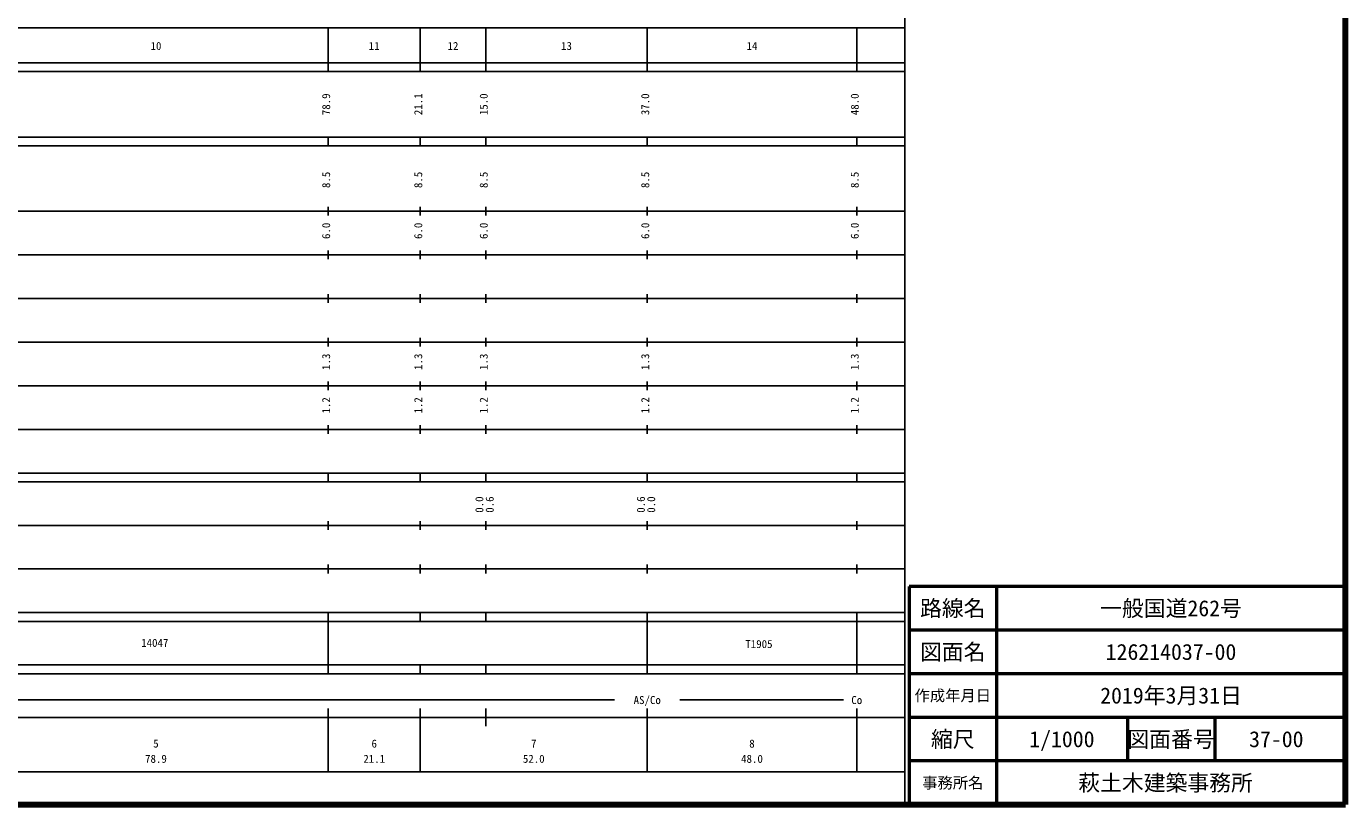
# Model space of a CAD drawing. Units: millimetres on the paper, enlarged 1000 times. Extents: x 40000 to 680000, y 20000 to 380000.
# Drawn here: x 377763 to 680000, y 20000 to 198357 of the extents above; entities that cross this region are included whole.
import ezdxf
from ezdxf.enums import TextEntityAlignment as Align

# ---------------------------------------------------------------- set-up
doc = ezdxf.new("R2010")
doc.units = ezdxf.units.MM
doc.header["$LTSCALE"] = 1000
for name, color, linetype, lineweight in [('M-TTL', 7, 'Continuous', 13), ('M-TTL-BAND', 7, 'Continuous', 25), ('M-TTL-FRAM', 2, 'Continuous', 50), ('M-TTL-LINE', 7, 'Continuous', 50), ('M-TTL-TXT', 7, 'Continuous', 13)]:
    doc.layers.add(name, color=color, linetype=linetype, lineweight=lineweight)
doc.styles.add('ＭＳ ゴシック', font='')
doc.styles.get('ＭＳ ゴシック').set_extended_font_data('MS Gothic')

msp = doc.modelspace()

# ---------------------------------------------------------------- linework, layer by layer
at = {"layer": 'M-TTL', "color": 2, "lineweight": 140}
for p, q in [((680000, 20000), (680000, 380000)), ((40000, 20000), (680000, 20000))]:
    msp.add_line(p, q, dxfattribs=at)
at = {"layer": 'M-TTL-BAND'}
for p, q in [((579000, 20000), (579000, 370000)), ((68000, 198000), (579000, 198000)), ((446900, 188000), (446900, 198000)), ((468000, 188000), (468000, 198000)), ((483000, 188000), (483000, 198000)), ((520000, 188000), (520000, 198000)), ((568000, 188000), (568000, 198000)), ((40000, 190000), (579000, 190000)), ((40000, 188000), (579000, 188000)), ((40000, 173000), (579000, 173000)), ((446900, 171000), (446900, 173000)), ((468000, 171000), (468000, 173000)), ((483000, 171000), (483000, 173000)), ((520000, 171000), (520000, 173000)), ((568000, 171000), (568000, 173000)), ((40000, 171000), (579000, 171000)), ((40000, 156000), (579000, 156000)), ((446900, 155000), (446900, 157000)), ((468000, 155000), (468000, 157000)), ((483000, 155000), (483000, 157000)), ((520000, 155000), (520000, 157000)), ((568000, 155000), (568000, 157000)), ((46000, 146000), (579000, 146000)), ((446900, 145000), (446900, 147000)), ((468000, 145000), (468000, 147000)), ((483000, 145000), (483000, 147000)), ((520000, 145000), (520000, 147000)), ((568000, 145000), (568000, 147000)), ((446900, 135000), (446900, 137000)), ((468000, 135000), (468000, 137000)), ((483000, 135000), (483000, 137000)), ((520000, 135000), (520000, 137000)), ((568000, 135000), (568000, 137000)), ((52000, 136000), (579000, 136000)), ((446900, 125000), (446900, 127000)), ((468000, 125000), (468000, 127000)), ((483000, 125000), (483000, 127000)), ((520000, 125000), (520000, 127000)), ((568000, 125000), (568000, 127000)), ((46000, 126000), (579000, 126000)), ((52000, 116000), (579000, 116000)), ((446900, 115000), (446900, 117000)), ((468000, 115000), (468000, 117000)), ((483000, 115000), (483000, 117000)), ((520000, 115000), (520000, 117000)), ((568000, 115000), (568000, 117000)), ((46000, 106000), (579000, 106000)), ((446900, 105000), (446900, 107000)), ((468000, 105000), (468000, 107000)), ((483000, 105000), (483000, 107000)), ((520000, 105000), (520000, 107000)), ((568000, 105000), (568000, 107000)), ((40000, 96000), (579000, 96000)), ((40000, 94000), (579000, 94000)), ((446900, 94000), (446900, 96000)), ((468000, 94000), (468000, 96000)), ((483000, 94000), (483000, 96000)), ((520000, 94000), (520000, 96000)), ((568000, 94000), (568000, 96000)), ((446900, 83000), (446900, 85000)), ((468000, 83000), (468000, 85000)), ((483000, 83000), (483000, 85000)), ((520000, 83000), (520000, 85000)), ((568000, 83000), (568000, 85000)), ((49000, 84000), (579000, 84000)), ((40000, 74000), (579000, 74000)), ((446900, 73000), (446900, 75000)), ((468000, 73000), (468000, 75000)), ((483000, 73000), (483000, 75000)), ((520000, 73000), (520000, 75000)), ((568000, 73000), (568000, 75000)), ((40000, 64000), (579000, 64000)), ((446900, 62000), (446900, 64000)), ((468000, 62000), (468000, 64000)), ((483000, 62000), (483000, 64000)), ((520000, 62000), (520000, 64000)), ((568000, 62000), (568000, 64000)), ((40000, 62000), (579000, 62000)), ((446900, 52000), (446900, 62000)), ((520000, 52000), (520000, 62000)), ((568000, 52000), (568000, 62000)), ((40000, 52000), (579000, 52000)), ((446900, 50000), (446900, 52000)), ((468000, 50000), (468000, 52000)), ((483000, 50000), (483000, 52000)), ((520000, 50000), (520000, 52000)), ((568000, 50000), (568000, 52000)), ((40000, 50000), (579000, 50000)), ((71000, 44000), (512500, 44000)), ((527500, 44000), (565000, 44000)), ((40000, 40000), (579000, 40000)), ((446900, 27500), (446900, 42000)), ((468000, 27500), (468000, 42000)), ((483000, 38000), (483000, 42000)), ((520000, 27500), (520000, 42000)), ((568000, 27500), (568000, 42000)), ((68000, 27500), (579000, 27500))]:
    msp.add_line(p, q, dxfattribs=at)
at = {"layer": 'M-TTL-FRAM'}
for p, q in [((680000, 70000), (580000, 70000)), ((580000, 70000), (580000, 20000))]:
    msp.add_line(p, q, dxfattribs=at)
at = {"layer": 'M-TTL-LINE'}
for p, q in [((600000, 70000), (600000, 20000)), ((680000, 60000), (580000, 60000)), ((680000, 50000), (580000, 50000)), ((680000, 40000), (580000, 40000)), ((630000, 40000), (630000, 30000)), ((650000, 40000), (650000, 30000)), ((680000, 30000), (580000, 30000))]:
    msp.add_line(p, q, dxfattribs=at)

# ---------------------------------------------------------------- texts
at = {"layer": 'M-TTL-BAND', "style": 'ＭＳ ゴシック'}
for s, p in [('10', (407450, 192405)), ('11', (457450, 192405)), ('12', (475500, 192405)), ('13', (501500, 192405)), ('14', (544000, 192405)), ('AS/Co', (520000, 42500)), ('Co', (568000, 42500)), ('5', (407450, 32523)), ('6', (457450, 32523)), ('7', (494000, 32523)), ('8', (544000, 32523)), ('78.9', (407450, 29033)), ('21.1', (457450, 29033)), ('52.0', (494000, 29033)), ('48.0', (544000, 29033))]:
    msp.add_text(s, height=1833, dxfattribs=at).set_placement(p, align=Align.BOTTOM_CENTER)
for s, p in [('78.9', (447900, 180500)), ('21.1', (469000, 180500)), ('15.0', (484000, 180500)), ('37.0', (521000, 180500)), ('48.0', (569000, 180500)), ('8.5', (447900, 163174)), ('8.5', (469000, 163174)), ('8.5', (484000, 163174)), ('8.5', (521000, 163174)), ('8.5', (569000, 163174)), ('6.0', (447900, 151500)), ('6.0', (469000, 151500)), ('6.0', (484000, 151500)), ('6.0', (521000, 151500)), ('6.0', (569000, 151500)), ('1.3', (447900, 121500)), ('1.3', (469000, 121500)), ('1.3', (484000, 121500)), ('1.3', (521000, 121500)), ('1.3', (569000, 121500)), ('1.2', (447900, 111500)), ('1.2', (469000, 111500)), ('1.2', (484000, 111500)), ('1.2', (521000, 111500)), ('1.2', (569000, 111500)), ('0.0', (483000, 88764)), ('0.6', (485370, 88764)), ('0.6', (520000, 88764)), ('0.0', (522370, 88764))]:
    msp.add_text(s, height=1833, rotation=90, dxfattribs=at).set_placement(p, align=Align.BOTTOM_CENTER)
for s, p in [('14047', (404059, 55607)), ('T1905', (542474, 55340))]:
    msp.add_text(s, height=1833, dxfattribs=at).set_placement(p, align=Align.BOTTOM_LEFT)
at = {"layer": 'M-TTL-TXT', "style": 'ＭＳ ゴシック'}
for s, height, p in [('路線名', 3666, (590000, 65000)), ('路線名', 3666, (590000, 65000)), ('一般国道262号', 3666, (640000, 65000)), ('図面名', 3666, (590000, 55000)), ('図面名', 3666, (590000, 55000)), ('126214037-00', 3666, (640000, 55000)), ('作成年月日', 2566, (590000, 45000)), ('作成年月日', 2566, (590000, 45000)), ('2019年3月31日', 3666, (640000, 45000)), ('縮尺', 3666, (590000, 35000)), ('縮尺', 3666, (590000, 35000)), ('1/1000', 3666, (615000, 35000)), ('図面番号', 3666, (640000, 35000)), ('図面番号', 3666, (640000, 35000)), ('37-00', 3666, (664125, 35000)), ('萩土木建築事務所 ', 3666, (640000, 25000)), ('事務所名', 2566, (590000, 25000)), ('事務所名', 2566, (590000, 25000))]:
    msp.add_text(s, height=height, dxfattribs=at).set_placement(p, align=Align.MIDDLE_CENTER)

doc.saveas('drawing.dxf')
